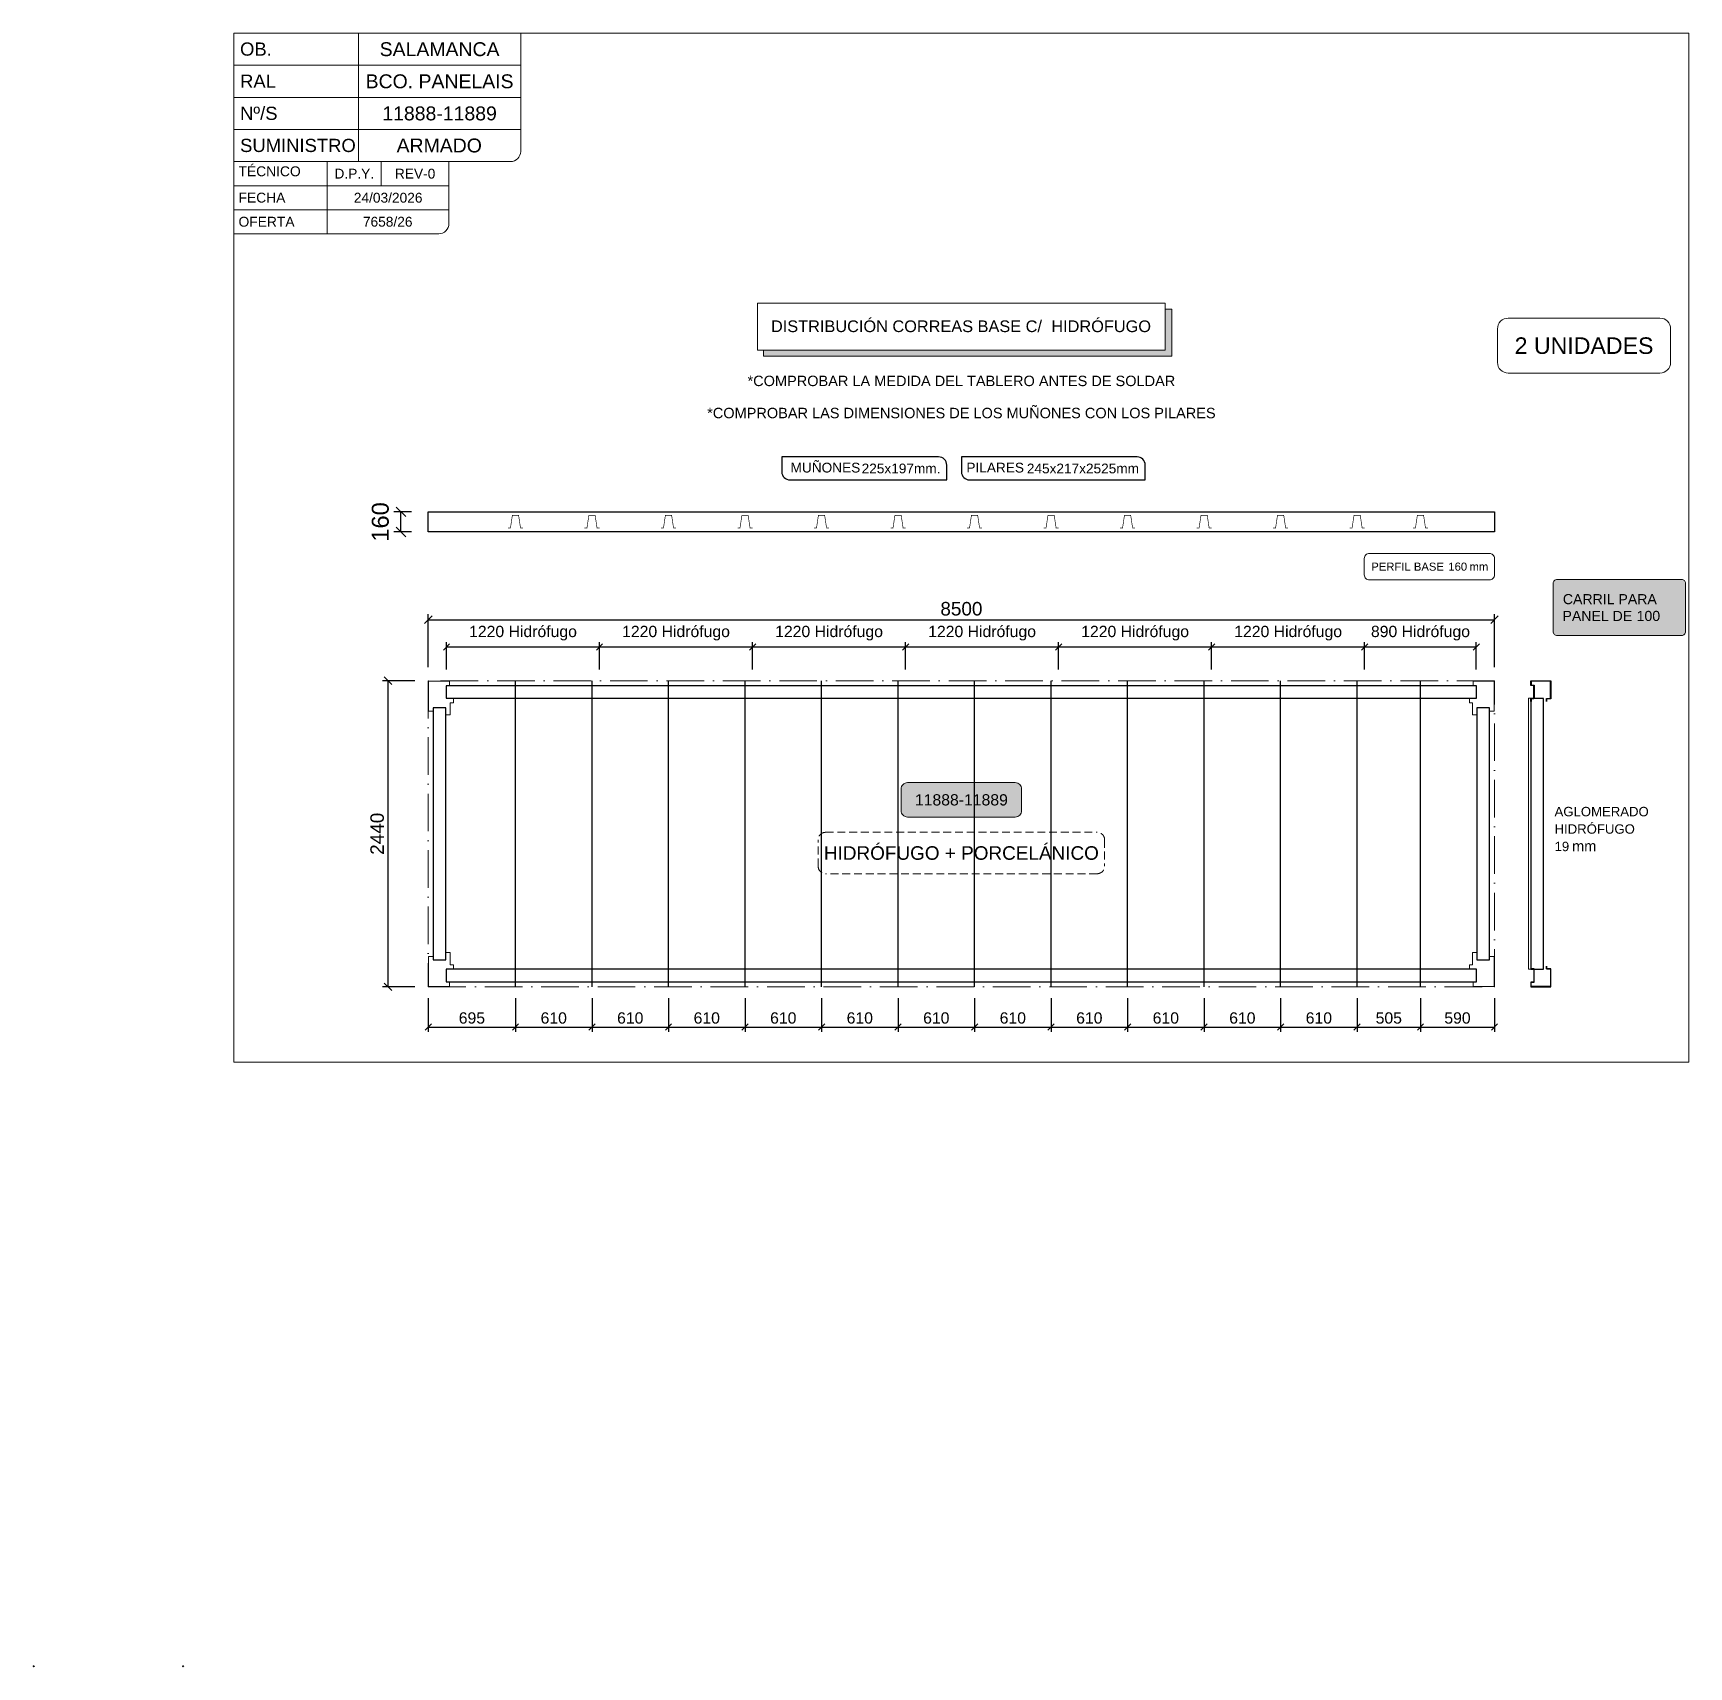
# Model space of a CAD drawing. Header units: millimetres. Extents: x 392289 to 424945, y -116011 to -102986.
# Drawn here: x 392289 to 405490, y -116011 to -102986 of the extents above; entities outside this region: 2.
import ezdxf
from ezdxf.enums import TextEntityAlignment as Align

# ---------------------------------------------------------------- set-up
doc = ezdxf.new("R2010")
doc.units = ezdxf.units.MM
doc.header["$LTSCALE"] = 25
doc.header["$PDMODE"] = 35
doc.header["$PDSIZE"] = 5
for name, pattern in [('ACAD_ISO10W100', [18, 12, -3, 0, -3]), ('TRAZO_Y_PUNTO', [1, 0.5, -0.25, 0, -0.25]), ('TRAZOS2', [0.375, 0.25, -0.125])]:
    doc.linetypes.add(name, pattern=pattern)
for name, color, linetype in [('_A-SOMBREJAT BLANC', 7, 'Continuous'), ('ALZ-CER-DIB', 8, 'Continuous'), ('ALZ-EST-BA-DIB', 3, 'Continuous'), ('CARRIL', 8, 'Continuous'), ('CORREAS', 4, 'Continuous'), ('PL-CER-DIB', 3, 'Continuous'), ('PL-EST-BA-EJE', 8, 'TRAZO_Y_PUNTO'), ('SOMBRAS', 7, 'Continuous'), ('TEXTO', 2, 'Continuous')]:
    doc.layers.add(name, color=color, linetype=linetype)
for name, color, linetype, lineweight in [('Cotas', 1, 'Continuous', 13), ('PL-LIM-CASETA', 8, 'ACAD_ISO10W100', 9), ('PL-PILARES', 2, 'Continuous', 18)]:
    doc.layers.add(name, color=color, linetype=linetype, lineweight=lineweight)
doc.styles.add('ARIAL', font='arial.ttf')
doc.styles.get("Standard").update_dxf_attribs({"font": 'arial.ttf'})
doc.dimstyles.new('PMP-T-50', dxfattribs={"dimscale": 50, "dimtxt": 1.8, "dimasz": 1, "dimexe": 0.75, "dimexo": 1.8, "dimgap": 0.54, "dimtad": 1, "dimdec": 0, "dimtxsty": 'ARIAL', "dimblk1": 'OBLIQUE', "dimblk2": 'OBLIQUE', "dimsah": 1, "dimcen": 1, "dimdle": 0.75, "dimazin": 3, "dimtfac": 1, "dimtdec": 0, "dimtmove": 0, "dimatfit": 3, "dimldrblk": 'OBLIQUE'})
doc.dimstyles.new('PMP-T-60', dxfattribs={"dimscale": 60, "dimtxt": 1.8, "dimasz": 1, "dimexe": 0.75, "dimexo": 1.8, "dimgap": 0.54, "dimtad": 1, "dimdec": 0, "dimtxsty": 'ARIAL', "dimblk1": 'OBLIQUE', "dimblk2": 'OBLIQUE', "dimsah": 1, "dimcen": 1, "dimdle": 0.75, "dimazin": 3, "dimtfac": 1, "dimtdec": 0, "dimtmove": 0, "dimatfit": 3, "dimldrblk": 'OBLIQUE'})
doc.dimstyles.new('PMP-T-75', dxfattribs={"dimscale": 75, "dimtxt": 1.8, "dimasz": 1, "dimexe": 0.75, "dimexo": 1.8, "dimgap": 0.54, "dimtad": 1, "dimdec": 0, "dimtxsty": 'ARIAL', "dimblk1": 'OBLIQUE', "dimblk2": 'OBLIQUE', "dimsah": 1, "dimcen": 1, "dimdle": 0.75, "dimazin": 3, "dimtfac": 1, "dimtdec": 0, "dimtmove": 0, "dimatfit": 3, "dimldrblk": 'OBLIQUE'})

# ---------------------------------------------------------------- blocks, each defined once
blk = doc.blocks.new('PILAR PANEL 100 ANCHO 2440')
at = {"layer": 'PL-PILARES'}
for p, q in [((0, 0), (-2, 0)), ((-169, -2), (-169, -40)), ((-2, -2), (-169, -2)), ((-169, -40), (-142, -40)), ((-142, -40), (-142, -140)), ((-2, -242), (-2, -2)), ((-200, -140), (-142, -140)), ((-200, -140), (-200, -175)), ((-200, -175), (-175, -175)), ((-175, -273), (-175, -175)), ((-40, -215), (-140, -215)), ((-140, -215), (-140, -273)), ((-40, -215), (-40, -242)), ((-140, -273), (-175, -273))]:
    blk.add_line(p, q, dxfattribs=at)
blk.add_lwpolyline([(-40, -242), (-2, -242)], dxfattribs=at)
blk = doc.blocks.new('_OBLIQUE')
at = {"color": 0, "linetype": 'ByBlock'}
blk.add_line((-0.5, -0.5), (0.5, 0.5), dxfattribs=at)
blk = doc.blocks.new('*D1')
for p, q in [((395440, -110679.4), (395440, -110947.9)), ((396135, -110679.4), (396135, -110947.9)), ((395440, -110910.4), (396135, -110910.4))]:
    blk.add_line(p, q)
at = {"layer": 'Defpoints'}
for p in [(395440, -110589.4), (396135, -110589.4), (395440, -110910.4)]:
    blk.add_point(p, dxfattribs=at)
at = {"layer": 'Cotas', "xscale": 50, "yscale": 50, "rotation": 180}
blk.add_blockref('_OBLIQUE', (395440, -110910.4), dxfattribs=at)
at = {"layer": 'Cotas', "xscale": 50, "yscale": 50}
blk.add_blockref('_OBLIQUE', (396135, -110910.4), dxfattribs=at)
at = {"layer": 'Cotas', "insert": (395787.5, -110838.4), "char_height": 90, "attachment_point": 5, "style": 'ARIAL'}
blk.add_mtext('695', dxfattribs=at)
blk = doc.blocks.new('*D52')
for p, q in [((396135, -110679.4), (396135, -110947.9)), ((396745, -110679.4), (396745, -110947.9)), ((396135, -110910.4), (396745, -110910.4))]:
    blk.add_line(p, q)
at = {"layer": 'Defpoints'}
for p in [(396135, -110589.4), (396745, -110589.4), (396135, -110910.4)]:
    blk.add_point(p, dxfattribs=at)
at = {"layer": 'Cotas', "xscale": 50, "yscale": 50, "rotation": 180}
blk.add_blockref('_OBLIQUE', (396135, -110910.4), dxfattribs=at)
at = {"layer": 'Cotas', "xscale": 50, "yscale": 50}
blk.add_blockref('_OBLIQUE', (396745, -110910.4), dxfattribs=at)
at = {"layer": 'Cotas', "insert": (396440, -110838.4), "char_height": 90, "attachment_point": 5, "style": 'ARIAL'}
blk.add_mtext('610', dxfattribs=at)
blk = doc.blocks.new('*D53')
for p, q in [((396745, -110679.4), (396745, -110947.9)), ((397355, -110679.4), (397355, -110947.9)), ((396745, -110910.4), (397355, -110910.4))]:
    blk.add_line(p, q)
at = {"layer": 'Defpoints'}
for p in [(396745, -110589.4), (397355, -110589.4), (396745, -110910.4)]:
    blk.add_point(p, dxfattribs=at)
at = {"layer": 'Cotas', "xscale": 50, "yscale": 50, "rotation": 180}
blk.add_blockref('_OBLIQUE', (396745, -110910.4), dxfattribs=at)
at = {"layer": 'Cotas', "xscale": 50, "yscale": 50}
blk.add_blockref('_OBLIQUE', (397355, -110910.4), dxfattribs=at)
at = {"layer": 'Cotas', "insert": (397050, -110838.4), "char_height": 90, "attachment_point": 5, "style": 'ARIAL'}
blk.add_mtext('610', dxfattribs=at)
blk = doc.blocks.new('*D69')
for p, q in [((397355, -110679.4), (397355, -110947.9)), ((397965, -110679.4), (397965, -110947.9)), ((397355, -110910.4), (397965, -110910.4))]:
    blk.add_line(p, q)
at = {"layer": 'Defpoints'}
for p in [(397355, -110589.4), (397965, -110589.4), (397355, -110910.4)]:
    blk.add_point(p, dxfattribs=at)
at = {"layer": 'Cotas', "xscale": 50, "yscale": 50, "rotation": 180}
blk.add_blockref('_OBLIQUE', (397355, -110910.4), dxfattribs=at)
at = {"layer": 'Cotas', "xscale": 50, "yscale": 50}
blk.add_blockref('_OBLIQUE', (397965, -110910.4), dxfattribs=at)
at = {"layer": 'Cotas', "insert": (397660, -110838.4), "char_height": 90, "attachment_point": 5, "style": 'ARIAL'}
blk.add_mtext('610', dxfattribs=at)
blk = doc.blocks.new('*D70')
for p, q in [((397965, -110679.4), (397965, -110947.9)), ((398575, -110679.4), (398575, -110947.9)), ((397965, -110910.4), (398575, -110910.4))]:
    blk.add_line(p, q)
at = {"layer": 'Defpoints'}
for p in [(397965, -110589.4), (398575, -110589.4), (397965, -110910.4)]:
    blk.add_point(p, dxfattribs=at)
at = {"layer": 'Cotas', "xscale": 50, "yscale": 50, "rotation": 180}
blk.add_blockref('_OBLIQUE', (397965, -110910.4), dxfattribs=at)
at = {"layer": 'Cotas', "xscale": 50, "yscale": 50}
blk.add_blockref('_OBLIQUE', (398575, -110910.4), dxfattribs=at)
at = {"layer": 'Cotas', "insert": (398270, -110838.4), "char_height": 90, "attachment_point": 5, "style": 'ARIAL'}
blk.add_mtext('610', dxfattribs=at)
blk = doc.blocks.new('*D71')
for p, q in [((398575, -110679.4), (398575, -110947.9)), ((399185, -110679.4), (399185, -110947.9)), ((398575, -110910.4), (399185, -110910.4))]:
    blk.add_line(p, q)
at = {"layer": 'Defpoints'}
for p in [(398575, -110589.4), (399185, -110589.4), (398575, -110910.4)]:
    blk.add_point(p, dxfattribs=at)
at = {"layer": 'Cotas', "xscale": 50, "yscale": 50, "rotation": 180}
blk.add_blockref('_OBLIQUE', (398575, -110910.4), dxfattribs=at)
at = {"layer": 'Cotas', "xscale": 50, "yscale": 50}
blk.add_blockref('_OBLIQUE', (399185, -110910.4), dxfattribs=at)
at = {"layer": 'Cotas', "insert": (398880, -110838.4), "char_height": 90, "attachment_point": 5, "style": 'ARIAL'}
blk.add_mtext('610', dxfattribs=at)
blk = doc.blocks.new('*D72')
for p, q in [((399185, -110679.4), (399185, -110947.9)), ((399795, -110679.4), (399795, -110947.9)), ((399185, -110910.4), (399795, -110910.4))]:
    blk.add_line(p, q)
at = {"layer": 'Defpoints'}
for p in [(399185, -110589.4), (399795, -110589.4), (399185, -110910.4)]:
    blk.add_point(p, dxfattribs=at)
at = {"layer": 'Cotas', "xscale": 50, "yscale": 50, "rotation": 180}
blk.add_blockref('_OBLIQUE', (399185, -110910.4), dxfattribs=at)
at = {"layer": 'Cotas', "xscale": 50, "yscale": 50}
blk.add_blockref('_OBLIQUE', (399795, -110910.4), dxfattribs=at)
at = {"layer": 'Cotas', "insert": (399490, -110838.4), "char_height": 90, "attachment_point": 5, "style": 'ARIAL'}
blk.add_mtext('610', dxfattribs=at)
blk = doc.blocks.new('*D73')
for p, q in [((399795, -110679.4), (399795, -110947.9)), ((400405, -110679.4), (400405, -110947.9)), ((399795, -110910.4), (400405, -110910.4))]:
    blk.add_line(p, q)
at = {"layer": 'Defpoints'}
for p in [(399795, -110589.4), (400405, -110589.4), (399795, -110910.4)]:
    blk.add_point(p, dxfattribs=at)
at = {"layer": 'Cotas', "xscale": 50, "yscale": 50, "rotation": 180}
blk.add_blockref('_OBLIQUE', (399795, -110910.4), dxfattribs=at)
at = {"layer": 'Cotas', "xscale": 50, "yscale": 50}
blk.add_blockref('_OBLIQUE', (400405, -110910.4), dxfattribs=at)
at = {"layer": 'Cotas', "insert": (400100, -110838.4), "char_height": 90, "attachment_point": 5, "style": 'ARIAL'}
blk.add_mtext('610', dxfattribs=at)
blk = doc.blocks.new('*D74')
for p, q in [((400405, -110679.4), (400405, -110947.9)), ((401015, -110679.4), (401015, -110947.9)), ((400405, -110910.4), (401015, -110910.4))]:
    blk.add_line(p, q)
at = {"layer": 'Defpoints'}
for p in [(400405, -110589.4), (401015, -110589.4), (400405, -110910.4)]:
    blk.add_point(p, dxfattribs=at)
at = {"layer": 'Cotas', "xscale": 50, "yscale": 50, "rotation": 180}
blk.add_blockref('_OBLIQUE', (400405, -110910.4), dxfattribs=at)
at = {"layer": 'Cotas', "xscale": 50, "yscale": 50}
blk.add_blockref('_OBLIQUE', (401015, -110910.4), dxfattribs=at)
at = {"layer": 'Cotas', "insert": (400710, -110838.4), "char_height": 90, "attachment_point": 5, "style": 'ARIAL'}
blk.add_mtext('610', dxfattribs=at)
blk = doc.blocks.new('*D75')
for p, q in [((401015, -110679.4), (401015, -110947.9)), ((401625, -110679.4), (401625, -110947.9)), ((401015, -110910.4), (401625, -110910.4))]:
    blk.add_line(p, q)
at = {"layer": 'Defpoints'}
for p in [(401015, -110589.4), (401625, -110589.4), (401015, -110910.4)]:
    blk.add_point(p, dxfattribs=at)
at = {"layer": 'Cotas', "xscale": 50, "yscale": 50, "rotation": 180}
blk.add_blockref('_OBLIQUE', (401015, -110910.4), dxfattribs=at)
at = {"layer": 'Cotas', "xscale": 50, "yscale": 50}
blk.add_blockref('_OBLIQUE', (401625, -110910.4), dxfattribs=at)
at = {"layer": 'Cotas', "insert": (401320, -110838.4), "char_height": 90, "attachment_point": 5, "style": 'ARIAL'}
blk.add_mtext('610', dxfattribs=at)
blk = doc.blocks.new('*D76')
for p, q in [((401625, -110679.4), (401625, -110947.9)), ((402235, -110679.4), (402235, -110947.9)), ((401625, -110910.4), (402235, -110910.4))]:
    blk.add_line(p, q)
at = {"layer": 'Defpoints'}
for p in [(401625, -110589.4), (402235, -110589.4), (401625, -110910.4)]:
    blk.add_point(p, dxfattribs=at)
at = {"layer": 'Cotas', "xscale": 50, "yscale": 50, "rotation": 180}
blk.add_blockref('_OBLIQUE', (401625, -110910.4), dxfattribs=at)
at = {"layer": 'Cotas', "xscale": 50, "yscale": 50}
blk.add_blockref('_OBLIQUE', (402235, -110910.4), dxfattribs=at)
at = {"layer": 'Cotas', "insert": (401930, -110838.4), "char_height": 90, "attachment_point": 5, "style": 'ARIAL'}
blk.add_mtext('610', dxfattribs=at)
blk = doc.blocks.new('*D77')
for p, q in [((402235, -110679.4), (402235, -110947.9)), ((402845, -110679.4), (402845, -110947.9)), ((402235, -110910.4), (402845, -110910.4))]:
    blk.add_line(p, q)
at = {"layer": 'Defpoints'}
for p in [(402235, -110589.4), (402845, -110589.4), (402235, -110910.4)]:
    blk.add_point(p, dxfattribs=at)
at = {"layer": 'Cotas', "xscale": 50, "yscale": 50, "rotation": 180}
blk.add_blockref('_OBLIQUE', (402235, -110910.4), dxfattribs=at)
at = {"layer": 'Cotas', "xscale": 50, "yscale": 50}
blk.add_blockref('_OBLIQUE', (402845, -110910.4), dxfattribs=at)
at = {"layer": 'Cotas', "insert": (402540, -110838.4), "char_height": 90, "attachment_point": 5, "style": 'ARIAL'}
blk.add_mtext('610', dxfattribs=at)
blk = doc.blocks.new('*D78')
for p, q in [((402845, -110679.4), (402845, -110947.9)), ((403350, -110679.4), (403350, -110947.9)), ((402845, -110910.4), (403350, -110910.4))]:
    blk.add_line(p, q)
at = {"layer": 'Defpoints'}
for p in [(402845, -110589.4), (403350, -110589.4), (402845, -110910.4)]:
    blk.add_point(p, dxfattribs=at)
at = {"layer": 'Cotas', "xscale": 50, "yscale": 50, "rotation": 180}
blk.add_blockref('_OBLIQUE', (402845, -110910.4), dxfattribs=at)
at = {"layer": 'Cotas', "xscale": 50, "yscale": 50}
blk.add_blockref('_OBLIQUE', (403350, -110910.4), dxfattribs=at)
at = {"layer": 'Cotas', "insert": (403097.5, -110838.4), "char_height": 90, "attachment_point": 5, "style": 'ARIAL'}
blk.add_mtext('505', dxfattribs=at)
blk = doc.blocks.new('*D252')
for p, q in [((403350, -110679.4), (403350, -110947.9)), ((403940, -110679.4), (403940, -110947.9)), ((403350, -110910.4), (403940, -110910.4))]:
    blk.add_line(p, q)
at = {"layer": 'Defpoints'}
for p in [(403350, -110589.4), (403940, -110589.4), (403350, -110910.4)]:
    blk.add_point(p, dxfattribs=at)
at = {"layer": 'Cotas', "xscale": 50, "yscale": 50, "rotation": 180}
blk.add_blockref('_OBLIQUE', (403350, -110910.4), dxfattribs=at)
at = {"layer": 'Cotas', "xscale": 50, "yscale": 50}
blk.add_blockref('_OBLIQUE', (403940, -110910.4), dxfattribs=at)
at = {"layer": 'Cotas', "insert": (403645, -110838.4), "char_height": 90, "attachment_point": 5, "style": 'ARIAL'}
blk.add_mtext('590', dxfattribs=at)
blk = doc.blocks.new('*D253')
for p, q in [((395440, -108041.4), (395440, -107617.4)), ((395440, -107662.4), (403940, -107662.4)), ((403940, -108041.4), (403940, -107617.4))]:
    blk.add_line(p, q)
at = {"layer": 'Defpoints'}
for p in [(395440, -107662.4), (395440, -108149.4), (403940, -108149.4)]:
    blk.add_point(p, dxfattribs=at)
at = {"layer": 'Cotas', "xscale": 60, "yscale": 60, "rotation": 180}
blk.add_blockref('_OBLIQUE', (395440, -107662.4), dxfattribs=at)
at = {"layer": 'Cotas', "xscale": 60, "yscale": 60}
blk.add_blockref('_OBLIQUE', (403940, -107662.4), dxfattribs=at)
at = {"layer": 'Cotas', "insert": (399690, -107576), "char_height": 108, "attachment_point": 5, "style": 'ARIAL'}
blk.add_mtext('8500', dxfattribs=at)
blk = doc.blocks.new('*D254')
for p, q in [((395585, -108059.4), (395585, -107841.9)), ((396805, -108059.4), (396805, -107841.9)), ((395585, -107879.4), (396805, -107879.4))]:
    blk.add_line(p, q)
at = {"layer": 'Defpoints'}
for p in [(395585, -107879.4), (395585, -108149.4), (396805, -108149.4)]:
    blk.add_point(p, dxfattribs=at)
at = {"layer": 'Cotas', "xscale": 50, "yscale": 50, "rotation": 180}
blk.add_blockref('_OBLIQUE', (395585, -107879.4), dxfattribs=at)
at = {"layer": 'Cotas', "xscale": 50, "yscale": 50}
blk.add_blockref('_OBLIQUE', (396805, -107879.4), dxfattribs=at)
at = {"layer": 'Cotas', "insert": (396195, -107769.9), "char_height": 90, "attachment_point": 5, "style": 'ARIAL'}
blk.add_mtext('1220 Hidrófugo', dxfattribs=at)
blk = doc.blocks.new('*D255')
for p, q in [((396805, -108059.4), (396805, -107841.9)), ((398025, -108059.4), (398025, -107841.9)), ((396805, -107879.4), (398025, -107879.4))]:
    blk.add_line(p, q)
at = {"layer": 'Defpoints'}
for p in [(396805, -107879.4), (396805, -108149.4), (398025, -108149.4)]:
    blk.add_point(p, dxfattribs=at)
at = {"layer": 'Cotas', "xscale": 50, "yscale": 50, "rotation": 180}
blk.add_blockref('_OBLIQUE', (396805, -107879.4), dxfattribs=at)
at = {"layer": 'Cotas', "xscale": 50, "yscale": 50}
blk.add_blockref('_OBLIQUE', (398025, -107879.4), dxfattribs=at)
at = {"layer": 'Cotas', "insert": (397415, -107769.9), "char_height": 90, "attachment_point": 5, "style": 'ARIAL'}
blk.add_mtext('1220 Hidrófugo', dxfattribs=at)
blk = doc.blocks.new('*D318')
for p, q in [((398025, -108059.4), (398025, -107841.9)), ((399245, -108059.4), (399245, -107841.9)), ((398025, -107879.4), (399245, -107879.4))]:
    blk.add_line(p, q)
at = {"layer": 'Defpoints'}
for p in [(398025, -107879.4), (398025, -108149.4), (399245, -108149.4)]:
    blk.add_point(p, dxfattribs=at)
at = {"layer": 'Cotas', "xscale": 50, "yscale": 50, "rotation": 180}
blk.add_blockref('_OBLIQUE', (398025, -107879.4), dxfattribs=at)
at = {"layer": 'Cotas', "xscale": 50, "yscale": 50}
blk.add_blockref('_OBLIQUE', (399245, -107879.4), dxfattribs=at)
at = {"layer": 'Cotas', "insert": (398635, -107769.9), "char_height": 90, "attachment_point": 5, "style": 'ARIAL'}
blk.add_mtext('1220 Hidrófugo', dxfattribs=at)
blk = doc.blocks.new('*D337')
for p, q in [((399245, -108059.4), (399245, -107841.9)), ((400465, -108059.4), (400465, -107841.9)), ((399245, -107879.4), (400465, -107879.4))]:
    blk.add_line(p, q)
at = {"layer": 'Defpoints'}
for p in [(399245, -107879.4), (399245, -108149.4), (400465, -108149.4)]:
    blk.add_point(p, dxfattribs=at)
at = {"layer": 'Cotas', "xscale": 50, "yscale": 50, "rotation": 180}
blk.add_blockref('_OBLIQUE', (399245, -107879.4), dxfattribs=at)
at = {"layer": 'Cotas', "xscale": 50, "yscale": 50}
blk.add_blockref('_OBLIQUE', (400465, -107879.4), dxfattribs=at)
at = {"layer": 'Cotas', "insert": (399855, -107769.9), "char_height": 90, "attachment_point": 5, "style": 'ARIAL'}
blk.add_mtext('1220 Hidrófugo', dxfattribs=at)
blk = doc.blocks.new('*D338')
for p, q in [((400465, -108059.4), (400465, -107841.9)), ((401685, -108059.4), (401685, -107841.9)), ((400465, -107879.4), (401685, -107879.4))]:
    blk.add_line(p, q)
at = {"layer": 'Defpoints'}
for p in [(400465, -107879.4), (400465, -108149.4), (401685, -108149.4)]:
    blk.add_point(p, dxfattribs=at)
at = {"layer": 'Cotas', "xscale": 50, "yscale": 50, "rotation": 180}
blk.add_blockref('_OBLIQUE', (400465, -107879.4), dxfattribs=at)
at = {"layer": 'Cotas', "xscale": 50, "yscale": 50}
blk.add_blockref('_OBLIQUE', (401685, -107879.4), dxfattribs=at)
at = {"layer": 'Cotas', "insert": (401075, -107769.9), "char_height": 90, "attachment_point": 5, "style": 'ARIAL'}
blk.add_mtext('1220 Hidrófugo', dxfattribs=at)
blk = doc.blocks.new('*D339')
for p, q in [((401685, -108059.4), (401685, -107841.9)), ((402905, -108059.4), (402905, -107841.9)), ((401685, -107879.4), (402905, -107879.4))]:
    blk.add_line(p, q)
at = {"layer": 'Defpoints'}
for p in [(401685, -107879.4), (401685, -108149.4), (402905, -108149.4)]:
    blk.add_point(p, dxfattribs=at)
at = {"layer": 'Cotas', "xscale": 50, "yscale": 50, "rotation": 180}
blk.add_blockref('_OBLIQUE', (401685, -107879.4), dxfattribs=at)
at = {"layer": 'Cotas', "xscale": 50, "yscale": 50}
blk.add_blockref('_OBLIQUE', (402905, -107879.4), dxfattribs=at)
at = {"layer": 'Cotas', "insert": (402295, -107769.9), "char_height": 90, "attachment_point": 5, "style": 'ARIAL'}
blk.add_mtext('1220 Hidrófugo', dxfattribs=at)
blk = doc.blocks.new('*D340')
for p, q in [((402905, -108059.4), (402905, -107841.9)), ((403795, -108059.4), (403795, -107841.9)), ((402905, -107879.4), (403795, -107879.4))]:
    blk.add_line(p, q)
at = {"layer": 'Defpoints'}
for p in [(402905, -107879.4), (402905, -108149.4), (403795, -108149.4)]:
    blk.add_point(p, dxfattribs=at)
at = {"layer": 'Cotas', "xscale": 50, "yscale": 50, "rotation": 180}
blk.add_blockref('_OBLIQUE', (402905, -107879.4), dxfattribs=at)
at = {"layer": 'Cotas', "xscale": 50, "yscale": 50}
blk.add_blockref('_OBLIQUE', (403795, -107879.4), dxfattribs=at)
at = {"layer": 'Cotas', "insert": (403350, -107769.9), "char_height": 90, "attachment_point": 5, "style": 'ARIAL'}
blk.add_mtext('890 Hidrófugo', dxfattribs=at)
blk = doc.blocks.new('*D341')
for p, q in [((395332, -108149.4), (395074, -108149.4)), ((395119, -110589.4), (395119, -108149.4)), ((395332, -110589.4), (395074, -110589.4))]:
    blk.add_line(p, q)
at = {"layer": 'Defpoints'}
for p in [(395440, -108149.4), (395119, -110589.4), (395440, -110589.4)]:
    blk.add_point(p, dxfattribs=at)
at = {"layer": 'Cotas', "xscale": 60, "yscale": 60}
for p, rotation in [((395119, -108149.4), 90), ((395119, -110589.4), 270)]:
    blk.add_blockref('_OBLIQUE', p, dxfattribs=dict(at, rotation=rotation))
at = {"layer": 'Cotas', "insert": (395032.6, -109369.4), "char_height": 108, "attachment_point": 5, "rotation": 90, "style": 'ARIAL'}
blk.add_mtext('2440', dxfattribs=at)
blk = doc.blocks.new('CORREA BASE')
at = {"layer": 'ALZ-CER-DIB', "const_width": 5}
blk.add_lwpolyline([(-60, -100), (-40, -100), (-25, 0), (25, 0), (40, -100), (60, -100)], dxfattribs=at)
blk = doc.blocks.new('*D342')
for p, q in [((395305, -106803.4), (395165.75, -106803.4)), ((395222, -106963.4), (395222, -106803.4)), ((395305, -106963.4), (395165.75, -106963.4))]:
    blk.add_line(p, q)
at = {"layer": 'Defpoints'}
for p in [(395440, -106803.4), (395222, -106963.4), (395440, -106963.4)]:
    blk.add_point(p, dxfattribs=at)
at = {"layer": 'Cotas', "xscale": 75, "yscale": 75}
for p, rotation in [((395222, -106803.4), 270), ((395222, -106963.4), 90)]:
    blk.add_blockref('_OBLIQUE', p, dxfattribs=dict(at, rotation=rotation))
at = {"layer": 'Cotas', "insert": (395057.75, -106883.4), "char_height": 135, "attachment_point": 5, "rotation": 90, "style": 'ARIAL'}
blk.add_mtext('160', dxfattribs=at)
blk = doc.blocks.new('BLOQUE TABLERO SECCIÓN')
at = {"layer": 'TEXTO', "style": 'ARIAL'}
blk.add_text('mm', height=82.9, dxfattribs=at).set_placement((140, 0))
for tag, p in [('TIPO_TABLERO', (0, 256)), ('TABLERO', (0, 117)), ('NÚMERO_GROSOR_TABLERO', (0, -22))]:
    blk.add_attdef(tag, text='', height=75, dxfattribs=at).set_placement(p, align=Align.BOTTOM_LEFT)
blk = doc.blocks.new('RECUADRO H PERFIL BASE Xmm')
at = {"layer": 'Cotas', "color": 4}
blk.add_lwpolyline([(-996, 106), (-41, 106, -0.414214), (0, 65), (0, -65, -0.414214), (-41, -106), (-996, -106, -0.414214), (-1038, -65), (-1038, 65, -0.414214)], format="xyb", close=True, dxfattribs=at)
at = {"layer": 'TEXTO', "color": 4, "style": 'ARIAL'}
for s, height, p in [('PERFIL BASE', 64.29, (-982, -32)), ('mm', 64.3, (-199, -32))]:
    blk.add_text(s, height=height, dxfattribs=at).set_placement(p)
blk.add_attdef('HBASE', text='', height=64.3, dxfattribs=at).set_placement((-368, -51), align=Align.BOTTOM_LEFT)
blk = doc.blocks.new('RECUADROS MEDIDAS PILARES - MUÑONES')
at = {"layer": 'TEXTO', "color": 5}
for points in [[(-182, 0), (-1432, 0), (-1432, -119, 0.414214), (-1367, -183), (-117, -183), (-117, -65, 0.414214)], [(1401, 0), (0, 0), (0, -119, 0.414214), (65, -183), (1466, -183), (1466, -65, 0.414214)]]:
    blk.add_lwpolyline(points, format="xyb", close=True, dxfattribs=at)
at = {"layer": 'TEXTO', "color": 5, "style": 'ARIAL'}
for s, p in [(' MUÑONES ', (-1392, -124)), ('PILARES ', (40, -124))]:
    blk.add_text(s, height=77.8, dxfattribs=at).set_placement(p)
for tag, p in [('MUÑONES', (-167, -92)), ('PILARES', (1416, -92))]:
    blk.add_attdef(tag, text='', height=77.8, dxfattribs=at).set_placement(p, align=Align.MIDDLE_RIGHT)
blk = doc.blocks.new('RECUADRO TÍTULO PLANO')
at = {"layer": '_A-SOMBREJAT BLANC'}
h = blk.add_hatch(color=7, dxfattribs=at)
h.dxf.hatch_style = 1
h.paths.add_polyline_path([(1677, -47), (1625, -47), (1625, -374), (-1578, -374), (-1578, -421), (1677, -421)])
at = {"layer": 'Cotas'}
blk.add_lwpolyline([(-1625, 0), (1625, 0), (1625, -374), (-1625, -374)], close=True, dxfattribs=at)
blk.add_lwpolyline([(1625, -47), (1677, -47), (1677, -421), (-1578, -421), (-1578, -374)], dxfattribs=at)
at = {"layer": 'TEXTO', "style": 'ARIAL'}
blk.add_text('DISTRIBUCIÓN CORREAS BASE C/', height=93.09, dxfattribs=at).set_placement((-1518, -230))
blk.add_attdef('TABLERO', (717, -230), '', height=93.1, dxfattribs=at)
blk = doc.blocks.new('RECUADRO NÚMERO DE UD (MÓDULOS) NUMERO SERIE')
at = {"layer": 'Cotas', "color": 6}
blk.add_lwpolyline([(-605, 219), (605, 219, -0.414214), (690, 134), (690, -134, -0.414214), (605, -219), (-605, -219, -0.414214), (-690, -134), (-690, 134, -0.414214)], format="xyb", close=True, dxfattribs=at)
at = {"layer": 'TEXTO', "color": 6, "style": 'ARIAL'}
blk.add_attdef('4UNIDADES_1UNIDAD', text='', height=132, dxfattribs=at).set_placement((0, 0), align=Align.MIDDLE_CENTER)
blk = doc.blocks.new('CARRIL PARA PANEL DE Xmm')
at = {"layer": '_A-SOMBREJAT BLANC', "transparency": 33554495}
h = blk.add_hatch(color=3, dxfattribs=at)
h.dxf.hatch_style = 1
edge = h.paths.add_edge_path()
edge.add_line((22, 437), (1015, 437))
edge.add_arc((1015, 406), 31.3, 0, 90, ccw=False)
edge.add_line((1046, 406), (1046, 22))
edge.add_arc((1015, 22), 31.3, -90, 0, ccw=False)
edge.add_line((1015, -9), (22, -9))
edge.add_arc((22, 22), 31.3, 180, 270, ccw=False)
edge.add_line((-9, 22), (-9, 406))
edge.add_arc((22, 406), 31.3, 90, 180, ccw=False)
at = {"layer": 'Cotas', "color": 2, "elevation": 14395}
blk.add_lwpolyline([(22, 437), (1015, 437, -0.414214), (1046, 406), (1046, 22, -0.414214), (1015, -9), (22, -9, -0.414214), (-9, 22), (-9, 406, -0.414214)], format="xyb", close=True, dxfattribs=at)
at = {"layer": 'TEXTO', "style": 'ARIAL'}
for s, height, p in [('CARRIL PARA', 80.38, (68, 240, 14395)), ('PANEL DE', 80.4, (65, 106, 14395))]:
    blk.add_text(s, height=height, dxfattribs=at).set_placement(p)
blk.add_attdef('CARRIL', text='', height=80.4, dxfattribs=at).set_placement((656, 82), align=Align.BOTTOM_LEFT)
blk = doc.blocks.new('RECUADRO TABLERO Y SUELO')
at = {"layer": 'Cotas', "linetype": 'TRAZOS2', "ltscale": 10, "transparency": 33554559}
blk.add_lwpolyline([(-1082, 165), (1082, 165, -0.414214), (1142, 105), (1142, -105, -0.414214), (1082, -165), (-1082, -165, -0.414214), (-1142, -105), (-1142, 105, -0.414214)], format="xyb", close=True, dxfattribs=at)
at = {"layer": 'TEXTO', "style": 'ARIAL'}
blk.add_attdef('TABLERO_SUELO', text='', height=108, dxfattribs=at).set_placement((0, 0), align=Align.MIDDLE_CENTER)
blk = doc.blocks.new('BLOQUE NÚMERO SERIE')
at = {"layer": 'SOMBRAS', "transparency": 33554495}
h = blk.add_hatch(color=3, dxfattribs=at)
h.dxf.hatch_style = 1
edge = h.paths.add_edge_path()
edge.add_arc((-430, 87), 50, 90, 180)
edge.add_line((-480, 87), (-480, -87))
edge.add_arc((-430, -87), 50, 180, 270)
edge.add_line((-430, -137), (430, -137))
edge.add_arc((430, -87), 50, 270, 360)
edge.add_line((480, -87), (480, 87))
edge.add_arc((430, 87), 50, 0, 90)
edge.add_line((430, 137), (-430, 137))
at = {"layer": 'Cotas', "color": 2}
blk.add_lwpolyline([(-430, 137, 0.414214), (-480, 87), (-480, -87, 0.414214), (-430, -137), (430, -137, 0.414214), (480, -87), (480, 87, 0.414214), (430, 137)], format="xyb", close=True, dxfattribs=at)
at = {"layer": 'TEXTO', "style": 'ARIAL'}
blk.add_attdef('SERIE', text='', height=90, dxfattribs=at).set_placement((0, 0), align=Align.MIDDLE_CENTER)

msp = doc.modelspace()

# ---------------------------------------------------------------- linework, layer by layer
at = {"layer": 'ALZ-EST-BA-DIB'}
for p, q in [((395440, -106963.4), (395440, -106803.4)), ((395440, -106803.4), (403940, -106803.4)), ((403940, -106803.4), (403940, -106963.4)), ((403940, -106963.4), (395440, -106963.4))]:
    msp.add_line(p, q, dxfattribs=at)
at = {"layer": 'CARRIL', "color": 8}
for points in [[(395582, -108289.4), (403798, -108289.4), (403798, -108189.4), (395582, -108189.4)], [(395480, -110374.4), (395580, -110374.4), (395580, -108364.4), (395480, -108364.4)], [(403800, -110374.4), (403900, -110374.4), (403900, -108364.4), (403800, -108364.4)], [(395582, -110549.4), (403798, -110549.4), (403798, -110449.4), (395582, -110449.4)]]:
    msp.add_lwpolyline(points, close=True, dxfattribs=at)
at = {"layer": 'CORREAS', "color": 4}
for p, q in [((396135, -110589.4), (396135, -108149.4)), ((396745, -110589.4), (396745, -108149.4)), ((397355, -110589.4), (397355, -108149.4)), ((397965, -110589.4), (397965, -108149.4)), ((398575, -110589.4), (398575, -108149.4)), ((399185, -110589.4), (399185, -108149.4)), ((399795, -110589.4), (399795, -108149.4)), ((400405, -110589.4), (400405, -108149.4)), ((401015, -110589.4), (401015, -108149.4)), ((401625, -110589.4), (401625, -108149.4)), ((402235, -110589.4), (402235, -108149.4)), ((402845, -110589.4), (402845, -108149.4)), ((403350, -110589.4), (403350, -108149.4))]:
    msp.add_line(p, q, dxfattribs=at)
msp.add_lwpolyline([(404231, -110447.4), (404330, -110447.4), (404330, -108291.4), (404231, -108291.4)], close=True, dxfattribs=at)
at = {"layer": 'Cotas'}
for points in [[(393890, -102986.2), (394883.2, -102986.2), (394883.2, -103242.3), (393890, -103242.3)], [(393890, -111189.4), (405489.9, -111189.4), (405489.9, -102986.2), (393890, -102986.2)], [(394883.2, -102986.2), (396176.4, -102986.2), (396176.4, -103242.3), (394883.2, -103242.3)], [(393890, -103242.3), (394883.2, -103242.3), (394883.2, -103498.3), (393890, -103498.3)], [(394883.2, -103242.3), (396176.4, -103242.3), (396176.4, -103498.3), (394883.2, -103498.3)], [(393890, -103498.3), (394883.2, -103498.3), (394883.2, -103754.4), (393890, -103754.4)], [(394883.2, -103498.3), (396176.4, -103498.3), (396176.4, -103754.4), (394883.2, -103754.4)], [(393890, -103754.4), (394883.2, -103754.4), (394883.2, -104010.4), (393890, -104010.4)], [(393890, -104010.4), (394634.9, -104010.4), (394634.9, -104202.5), (393890, -104202.5)], [(394634.9, -104010.4), (395604.8, -104010.4), (395604.8, -104202.5), (394634.9, -104202.5)], [(395064.6, -104010.4), (395064.6, -104202.5)], [(393890, -104202.5), (394634.9, -104202.5), (394634.9, -104394.5), (393890, -104394.5)], [(394634.9, -104202.5), (395604.8, -104202.5), (395604.8, -104394.5), (394634.9, -104394.5)], [(393890, -104394.5), (394634.9, -104394.5), (394634.9, -104586.6), (393890, -104586.6)]]:
    msp.add_lwpolyline(points, close=True, dxfattribs=at)
for points in [[(394883.2, -103754.4), (396176.4, -103754.4), (396176.4, -103928.7, -0.4142136), (396094.7, -104010.4), (394883.2, -104010.4)], [(394634.9, -104394.5), (395604.8, -104394.5), (395604.8, -104504.9, -0.4142136), (395523.1, -104586.6), (394634.9, -104586.6)]]:
    msp.add_lwpolyline(points, format="xyb", close=True, dxfattribs=at)
at = {"layer": 'Cotas', "color": 2}
msp.add_lwpolyline([(404210, -110449.4), (404229, -110449.4), (404229, -108289.4), (404210, -108289.4)], close=True, dxfattribs=at)
at = {"layer": 'Cotas', "color": 2, "linetype": 'TRAZOS2', "ltscale": 10, "transparency": 33554559}
for centre, radius, start, end in [((424571.9, -108471.3, -14394.6), 373, 89.92131, 89.91737), ((426836.2, -112943.3, 28789.2), 4262.1, 129.74366, 140.05157)]:
    msp.add_arc(centre, radius, start, end, dxfattribs=at)
at = {"layer": 'PL-CER-DIB'}
for points in [[(404355.6, -108314.7), (404353.6, -108314.7), (404353.6, -108291.7), (404387.6, -108291.7), (404387.6, -108151.7), (404231.6, -108151.7), (404231.6, -108185.7), (404256.6, -108185.7), (404256.6, -108291.7), (404231.6, -108291.7), (404231.6, -108314.7), (404229.6, -108314.7), (404229.6, -108289.7), (404254.6, -108289.7), (404254.6, -108187.7), (404229.6, -108187.7), (404229.6, -108149.7), (404389.6, -108149.7), (404389.6, -108293.7), (404355.6, -108293.7)], [(404355.6, -110424.1), (404353.6, -110424.1), (404353.6, -110447.1), (404387.6, -110447.1), (404387.6, -110587.1), (404231.6, -110587.1), (404231.6, -110553.1), (404256.6, -110553.1), (404256.6, -110447.1), (404231.6, -110447.1), (404231.6, -110424.1), (404229.6, -110424.1), (404229.6, -110449.1), (404254.6, -110449.1), (404254.6, -110551.1), (404229.6, -110551.1), (404229.6, -110589.1), (404389.6, -110589.1), (404389.6, -110445.1), (404355.6, -110445.1)]]:
    msp.add_lwpolyline(points, close=True, dxfattribs=at)
at = {"layer": 'PL-EST-BA-EJE'}
for p in [(392294.3, -116006.2), (393484.3, -116006.2, 0)]:
    msp.add_point(p, dxfattribs=at)
at = {"layer": 'PL-LIM-CASETA'}
msp.add_lwpolyline([(395440, -110589.4), (403940, -110589.4), (403940, -108149.4), (395440, -108149.4)], close=True, dxfattribs=at)

# ---------------------------------------------------------------- block references
at = {"layer": 'ALZ-CER-DIB'}
for p in [(396135, -106831.1), (396745, -106831.1), (397355, -106831.1), (397965, -106831.1), (398575, -106831.1), (399185, -106831.1), (399795, -106831.1), (400405, -106831.1), (401015, -106831.1), (401625, -106831.1), (402235, -106831.1), (402845, -106831.1), (403350, -106831.1)]:
    msp.add_blockref('CORREA BASE', p, dxfattribs=at)
at = {"layer": 'Cotas'}
for name, p, values in [('RECUADRO TÍTULO PLANO', (399690, -105139.8), {'TABLERO': 'HIDRÓFUGO'}), ('RECUADRO NÚMERO DE UD (MÓDULOS) NUMERO SERIE', (404654.2, -105477.8), {'4UNIDADES_1UNIDAD': '2 UNIDADES'}), ('RECUADRO H PERFIL BASE Xmm', (403940, -107239.9), {'HBASE': '160'}), ('CARRIL PARA PANEL DE Xmm', (404417.4, -107778.9), {'CARRIL': '100'})]:
    msp.add_blockref(name, p, dxfattribs=at).add_auto_attribs(values)
at = {"layer": 'PL-PILARES', "xscale": -1}
msp.add_blockref('PILAR PANEL 100 ANCHO 2440', (395440, -108149.4), dxfattribs=at)
at = {"layer": 'PL-PILARES'}
msp.add_blockref('PILAR PANEL 100 ANCHO 2440', (403940, -108149.4), dxfattribs=at)
at = {"layer": 'PL-PILARES', "rotation": 180}
msp.add_blockref('PILAR PANEL 100 ANCHO 2440', (395440, -110589.4), dxfattribs=at)
at = {"layer": 'PL-PILARES', "xscale": -1, "rotation": 180}
msp.add_blockref('PILAR PANEL 100 ANCHO 2440', (403940, -110589.4), dxfattribs=at)
at = {"layer": 'TEXTO'}
for name, p, values in [('RECUADROS MEDIDAS PILARES - MUÑONES', (399690, -106365.1), {'PILARES': '245x217x2525mm', 'MUÑONES': '225x197mm.'}), ('BLOQUE NÚMERO SERIE', (399690, -109098.8), {'SERIE': '11888-11889'}), ('BLOQUE TABLERO SECCIÓN', (404419, -109508.4), {'TIPO_TABLERO': 'AGLOMERADO', 'NÚMERO_GROSOR_TABLERO': '19', 'TABLERO': 'HIDRÓFUGO'}), ('RECUADRO TABLERO Y SUELO', (399690, -109522.7), {'TABLERO_SUELO': 'HIDRÓFUGO + PORCELÁNICO'})]:
    msp.add_blockref(name, p, dxfattribs=at).add_auto_attribs(values)

# ---------------------------------------------------------------- texts
at = {"layer": 'TEXTO', "style": 'ARIAL'}
for s, height, p in [('SALAMANCA', 110.89, (395529.8, -103114.2)), ('BCO. PANELAIS', 110.886, (395529.8, -103370.3)), ('ARMADO', 110.89, (395527.1, -103881.9))]:
    msp.add_text(s, height=height, dxfattribs=at).set_placement(p, align=Align.MIDDLE_CENTER)
at = {"layer": 'TEXTO', "color": 6, "style": 'ARIAL'}
msp.add_text('11888-11889', height=110.886, dxfattribs=at).set_placement((395529.8, -103626.3), align=Align.MIDDLE_CENTER)
at = {"layer": 'TEXTO', "color": 7, "style": 'ARIAL'}
for s, p in [('D.P.Y.', (394849.7, -104106.5)), ('REV-0', (395334.7, -104106.5)), ('24/03/2026', (395119.8, -104298.5))]:
    msp.add_text(s, height=78.31, dxfattribs=at).set_placement(p, align=Align.MIDDLE_CENTER)
at = {"layer": 'TEXTO', "color": 4, "style": 'ARIAL'}
msp.add_text('7658/26', height=78.31, dxfattribs=at).set_placement((395116.2, -104489.9), align=Align.MIDDLE_CENTER)
at = {"layer": 'TEXTO'}
for s, p in [('*COMPROBAR LA MEDIDA DEL TABLERO ANTES DE SOLDAR', (399690, -105800.4)), ('*COMPROBAR LAS DIMENSIONES DE LOS MUÑONES CON LOS PILARES', (399690, -106056.4))]:
    msp.add_text(s, height=82.9, dxfattribs=at).set_placement(p, align=Align.CENTER)
at = {"layer": 'TEXTO', "char_height": 105.19, "width": 1705.371, "attachment_point": 1}
for s, insert in [('OB.', (393939.2, -103060.8)), ('RAL', (393939.2, -103316.9)), ('Nº/S ', (393939.2, -103572.9)), ('SUMINISTRO', (393939.2, -103829))]:
    msp.add_mtext(s, dxfattribs=dict(at, insert=insert))
at = {"layer": 'TEXTO', "color": 7, "char_height": 78.89, "width": 1705.371, "attachment_point": 1}
for s, insert in [('TÉCNICO', (393926.9, -104048.4)), ('FECHA', (393926.9, -104258.4))]:
    msp.add_mtext(s, dxfattribs=dict(at, insert=insert))
at = {"layer": 'TEXTO', "color": 4, "insert": (393926.9, -104450.5), "char_height": 78.89, "width": 1705.371, "attachment_point": 1}
msp.add_mtext('OFERTA', dxfattribs=at)

# ---------------------------------------------------------------- dimensions: what is measured, and where the dimension line sits
at = {"layer": 'Cotas'}
for base, p1, p2, dimstyle, picture, middle in [((395222, -106963.4), (395440, -106963.4), (395440, -106803.4), 'PMP-T-75', '*D342', (395057.8, -106883.4)), ((395119, -110589.4), (395440, -110589.4), (395440, -108149.4), 'PMP-T-60', '*D341', (395032.6, -109369.4))]:
    dim = msp.add_linear_dim(base=base, p1=p1, p2=p2, angle=90, dimstyle=dimstyle, dxfattribs=at)
    dim.commit()
    dim.dimension.update_dxf_attribs({"geometry": picture, "text_midpoint": middle})
for base, p1, p2, dimstyle, picture, middle in [((395440, -107662.4), (395440, -108149.4), (403940, -108149.4), 'PMP-T-60', '*D253', (399690, -107576)), ((395440, -110910.4), (395440, -110589.4), (396135, -110589.4), 'PMP-T-50', '*D1', (395787.5, -110838.4)), ((396135, -110910.4), (396135, -110589.4), (396745, -110589.4), 'PMP-T-50', '*D52', (396440, -110838.4)), ((396745, -110910.4), (396745, -110589.4), (397355, -110589.4), 'PMP-T-50', '*D53', (397050, -110838.4)), ((397355, -110910.4), (397355, -110589.4), (397965, -110589.4), 'PMP-T-50', '*D69', (397660, -110838.4)), ((397965, -110910.4), (397965, -110589.4), (398575, -110589.4), 'PMP-T-50', '*D70', (398270, -110838.4)), ((398575, -110910.4), (398575, -110589.4), (399185, -110589.4), 'PMP-T-50', '*D71', (398880, -110838.4)), ((399185, -110910.4), (399185, -110589.4), (399795, -110589.4), 'PMP-T-50', '*D72', (399490, -110838.4)), ((399795, -110910.4), (399795, -110589.4), (400405, -110589.4), 'PMP-T-50', '*D73', (400100, -110838.4)), ((400405, -110910.4), (400405, -110589.4), (401015, -110589.4), 'PMP-T-50', '*D74', (400710, -110838.4)), ((401015, -110910.4), (401015, -110589.4), (401625, -110589.4), 'PMP-T-50', '*D75', (401320, -110838.4)), ((401625, -110910.4), (401625, -110589.4), (402235, -110589.4), 'PMP-T-50', '*D76', (401930, -110838.4)), ((402235, -110910.4), (402235, -110589.4), (402845, -110589.4), 'PMP-T-50', '*D77', (402540, -110838.4)), ((402845, -110910.4), (402845, -110589.4), (403350, -110589.4), 'PMP-T-50', '*D78', (403097.5, -110838.4)), ((403350, -110910.4), (403350, -110589.4), (403940, -110589.4), 'PMP-T-50', '*D252', (403645, -110838.4))]:
    dim = msp.add_linear_dim(base=base, p1=p1, p2=p2, dimstyle=dimstyle, dxfattribs=at)
    dim.commit()
    dim.dimension.update_dxf_attribs({"geometry": picture, "text_midpoint": middle})
for base, p1, p2, picture, middle in [((395585, -107879.4), (395585, -108149.4), (396805, -108149.4), '*D254', (396195, -107769.9)), ((396805, -107879.4), (396805, -108149.4), (398025, -108149.4), '*D255', (397415, -107769.9)), ((398025, -107879.4), (398025, -108149.4), (399245, -108149.4), '*D318', (398635, -107769.9)), ((399245, -107879.4), (399245, -108149.4), (400465, -108149.4), '*D337', (399855, -107769.9)), ((400465, -107879.4), (400465, -108149.4), (401685, -108149.4), '*D338', (401075, -107769.9)), ((401685, -107879.4), (401685, -108149.4), (402905, -108149.4), '*D339', (402295, -107769.9)), ((402905, -107879.4), (402905, -108149.4), (403795, -108149.4), '*D340', (403350, -107769.9))]:
    dim = msp.add_linear_dim(base=base, p1=p1, p2=p2, text='<> Hidrófugo', dimstyle='PMP-T-50', dxfattribs=at)
    dim.commit()
    dim.dimension.update_dxf_attribs({"geometry": picture, "text_midpoint": middle})

doc.saveas('drawing.dxf')
